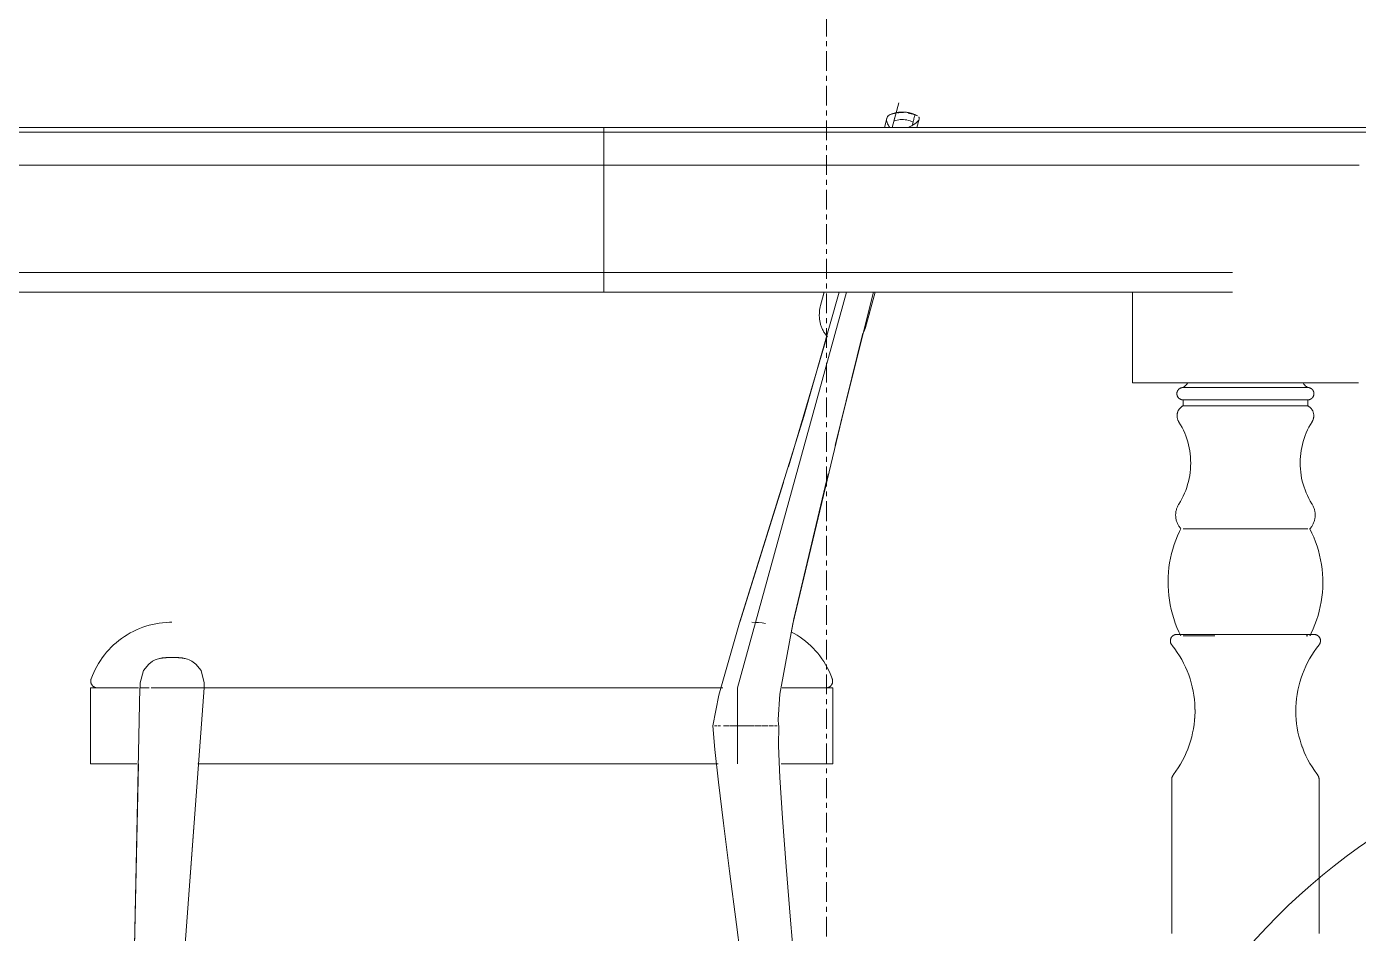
# Model space of a CAD drawing. Header units: inches. Extents: x -657 to 218, y -22 to 381.
# Drawn here: x -155.66 to -123.87, y 130.28 to 151.93 of the extents above; entities that cross this region are included whole.
import ezdxf

# ---------------------------------------------------------------- set-up
doc = ezdxf.new("R2010")
doc.units = ezdxf.units.IN
doc.header["$MEASUREMENT"] = 0
doc.linetypes.add('Grid Line', pattern=[0.826772, 0.472441, -0.11811, 0.11811, -0.11811])
for name, color, linetype, lineweight in [('A-FLOR-LEVL', 51, 'Continuous', 9), ('I-FURN', 30, 'Continuous', 9), ('S-GRID', 1, 'Continuous', 9)]:
    doc.layers.add(name, color=color, linetype=linetype, lineweight=lineweight)

# ---------------------------------------------------------------- blocks, each defined once
blk = doc.blocks.new('Blocks_Provence Extendable Dining Room Table_F01599EN - Single-V15-Section 2')
at = {"layer": 'I-FURN'}
for p, q in [((-141.882, 149.528), (-210.78, 149.528)), ((-141.882, 149.409), (-210.78, 149.409)), ((-141.882, 149.409), (-210.78, 149.409)), ((-141.882, 149.409), (-141.882, 149.528)), ((-117.669, 149.528), (-141.882, 149.528)), ((-141.882, 149.528), (-141.882, 149.409)), ((-141.882, 149.409), (-141.882, 148.622)), ((-117.669, 149.409), (-141.882, 149.409)), ((-141.882, 148.622), (-141.882, 149.409)), ((-210.78, 148.622), (-141.882, 148.622)), ((-141.882, 146.063), (-141.882, 148.622)), ((-141.882, 148.622), (-141.882, 146.063)), ((-141.882, 146.063), (-210.78, 146.063)), ((-141.882, 146.063), (-141.882, 145.591)), ((-126.879, 146.063), (-141.882, 146.063)), ((-141.882, 145.591), (-141.882, 146.063)), ((-141.882, 145.591), (-210.78, 145.591)), ((-126.879, 145.591), (-141.882, 145.591)), ((-129.266, 145.591), (-129.266, 143.425)), ((-129.266, 143.425), (-129.243, 143.425)), ((-126.626, 143.425), (-129.243, 143.425)), ((-126.626, 143.425), (-126.515, 143.425)), ((-123.898, 143.425), (-126.515, 143.425)), ((-123.898, 143.425), (-123.875, 143.425)), ((-128.008, 143.315), (-127.623, 143.315)), ((-127.623, 143.315), (-125.133, 143.315)), ((-128.059, 143.02), (-128.059, 142.878)), ((-128.059, 143.02), (-128.008, 143.02)), ((-128.059, 143.02), (-128.059, 142.878)), ((-128.059, 143.02), (-127.623, 143.02)), ((-128.059, 142.878), (-128.008, 142.878)), ((-128.059, 142.878), (-127.623, 142.878)), ((-127.623, 143.02), (-125.082, 143.02)), ((-127.623, 142.878), (-125.082, 142.878)), ((-125.133, 143.02), (-125.082, 143.02)), ((-125.133, 142.878), (-125.082, 142.878)), ((-125.082, 142.878), (-125.082, 143.02)), ((-125.082, 142.878), (-125.082, 143.02)), ((-125.265, 141.518), (-125.263, 141.444)), ((-128.057, 139.941), (-127.659, 139.941)), ((-127.659, 139.941), (-125.084, 139.941)), ((-128.057, 137.382), (-127.659, 137.382)), ((-127.659, 137.382), (-127.303, 137.382)), ((-125.121, 137.382), (-125.084, 137.382)), ((-125.233, 134.783), (-125.213, 134.729)), ((-125.125, 134.517), (-125.08, 134.427)), ((-128.328, 133.951), (-128.328, 130.279)), ((-128.328, 133.951), (-128.328, 130.279)), ((-124.813, 130.279), (-124.813, 133.951)), ((-124.813, 130.279), (-124.813, 133.951))]:
    blk.add_line(p, q, dxfattribs=at)
at = {"layer": 'I-FURN', "flags": 128}
for points in [[(-123.679, 149.409), (-124.332, 149.409), (-125.013, 149.409), (-125.721, 149.409), (-126.455, 149.409), (-127.213, 149.409), (-127.995, 149.409), (-128.8, 149.409), (-129.625, 149.409), (-130.47, 149.409), (-131.333, 149.409), (-132.213, 149.409), (-133.108, 149.409), (-134.018, 149.409), (-134.94, 149.409), (-135.873, 149.409), (-136.816, 149.409), (-137.767, 149.409), (-138.724, 149.409), (-139.686, 149.409), (-140.652, 149.409), (-141.62, 149.409), (-141.882, 149.409)], [(-141.882, 148.622), (-140.914, 148.622), (-139.947, 148.622), (-138.983, 148.622), (-138.024, 148.622), (-137.072, 148.622), (-136.126, 148.622), (-135.191, 148.622), (-134.265, 148.622), (-133.352, 148.622), (-132.453, 148.622), (-131.569, 148.622), (-130.701, 148.622), (-129.851, 148.622), (-129.02, 148.622), (-128.21, 148.622), (-127.422, 148.622), (-126.657, 148.622), (-125.916, 148.622), (-125.201, 148.622), (-124.513, 148.622), (-123.852, 148.622)], [(-128.059, 143.315), (-128.05, 143.32), (-128.04, 143.326), (-128.032, 143.332), (-128.023, 143.338), (-128.014, 143.345), (-128.006, 143.352), (-127.998, 143.359), (-127.991, 143.367), (-127.984, 143.374), (-127.977, 143.383), (-127.97, 143.391), (-127.964, 143.4), (-127.958, 143.409), (-127.952, 143.418), (-127.948, 143.425)], [(-128.059, 143.315), (-128.05, 143.32), (-128.04, 143.326), (-128.032, 143.332), (-128.023, 143.338), (-128.014, 143.345), (-128.006, 143.352), (-127.998, 143.359), (-127.991, 143.367), (-127.984, 143.374), (-127.977, 143.383), (-127.97, 143.391), (-127.964, 143.4), (-127.958, 143.409), (-127.952, 143.418), (-127.948, 143.425)], [(-125.193, 143.425), (-125.187, 143.416), (-125.182, 143.407), (-125.176, 143.398), (-125.169, 143.389), (-125.163, 143.381), (-125.156, 143.372), (-125.148, 143.365), (-125.141, 143.357), (-125.133, 143.35), (-125.125, 143.343), (-125.116, 143.336), (-125.107, 143.33), (-125.098, 143.324), (-125.089, 143.319), (-125.082, 143.315)], [(-125.193, 143.425), (-125.187, 143.416), (-125.182, 143.407), (-125.176, 143.398), (-125.169, 143.389), (-125.163, 143.381), (-125.156, 143.372), (-125.148, 143.365), (-125.141, 143.357), (-125.133, 143.35), (-125.125, 143.343), (-125.116, 143.336), (-125.107, 143.33), (-125.098, 143.324), (-125.089, 143.319), (-125.082, 143.315)], [(-128.206, 143.172), (-128.206, 143.177), (-128.206, 143.183), (-128.205, 143.189), (-128.204, 143.195), (-128.203, 143.201), (-128.201, 143.206), (-128.199, 143.212), (-128.198, 143.218), (-128.195, 143.223), (-128.193, 143.229), (-128.191, 143.234), (-128.188, 143.239), (-128.185, 143.244), (-128.182, 143.249), (-128.178, 143.254), (-128.175, 143.259), (-128.171, 143.263), (-128.167, 143.268), (-128.163, 143.272), (-128.159, 143.276), (-128.154, 143.28), (-128.15, 143.284), (-128.145, 143.287), (-128.14, 143.29), (-128.135, 143.294), (-128.13, 143.296), (-128.125, 143.299), (-128.119, 143.302), (-128.114, 143.304), (-128.108, 143.306), (-128.103, 143.308), (-128.097, 143.31), (-128.091, 143.311), (-128.086, 143.312), (-128.08, 143.313), (-128.074, 143.314), (-128.068, 143.314), (-128.062, 143.315), (-128.059, 143.315)], [(-128.059, 143.02), (-128.065, 143.02), (-128.071, 143.02), (-128.077, 143.021), (-128.083, 143.022), (-128.088, 143.023), (-128.094, 143.024), (-128.1, 143.025), (-128.105, 143.027), (-128.111, 143.029), (-128.116, 143.031), (-128.122, 143.034), (-128.127, 143.036), (-128.132, 143.039), (-128.137, 143.042), (-128.142, 143.046), (-128.147, 143.049), (-128.152, 143.053), (-128.156, 143.056), (-128.161, 143.06), (-128.165, 143.064), (-128.169, 143.069), (-128.173, 143.073), (-128.176, 143.078), (-128.18, 143.083), (-128.183, 143.088), (-128.186, 143.093), (-128.189, 143.098), (-128.192, 143.103), (-128.194, 143.108), (-128.196, 143.114), (-128.198, 143.119), (-128.2, 143.125), (-128.202, 143.131), (-128.203, 143.136), (-128.204, 143.142), (-128.205, 143.148), (-128.206, 143.154), (-128.206, 143.16), (-128.206, 143.166), (-128.206, 143.172), (-128.206, 143.177), (-128.206, 143.183), (-128.205, 143.189), (-128.204, 143.195), (-128.203, 143.201), (-128.201, 143.206), (-128.199, 143.212), (-128.198, 143.218), (-128.195, 143.223), (-128.193, 143.229), (-128.191, 143.234), (-128.188, 143.239), (-128.185, 143.244), (-128.182, 143.249), (-128.178, 143.254), (-128.175, 143.259), (-128.171, 143.263), (-128.167, 143.268), (-128.163, 143.272), (-128.159, 143.276), (-128.154, 143.28), (-128.15, 143.284), (-128.145, 143.287), (-128.14, 143.29), (-128.135, 143.294), (-128.13, 143.296), (-128.125, 143.299), (-128.119, 143.302), (-128.114, 143.304), (-128.108, 143.306), (-128.103, 143.308), (-128.097, 143.31), (-128.091, 143.311), (-128.086, 143.312), (-128.08, 143.313), (-128.074, 143.314), (-128.068, 143.314), (-128.062, 143.315), (-128.059, 143.315)], [(-128.059, 143.02), (-128.065, 143.02), (-128.071, 143.02), (-128.077, 143.021), (-128.083, 143.022), (-128.088, 143.023), (-128.094, 143.024), (-128.1, 143.025), (-128.105, 143.027), (-128.111, 143.029), (-128.116, 143.031), (-128.122, 143.034), (-128.127, 143.036), (-128.132, 143.039), (-128.137, 143.042), (-128.142, 143.046), (-128.147, 143.049), (-128.152, 143.053), (-128.156, 143.056), (-128.161, 143.06), (-128.165, 143.064), (-128.169, 143.069), (-128.173, 143.073), (-128.176, 143.078), (-128.18, 143.083), (-128.183, 143.088), (-128.186, 143.093), (-128.189, 143.098), (-128.192, 143.103), (-128.194, 143.108), (-128.196, 143.114), (-128.198, 143.119), (-128.2, 143.125), (-128.202, 143.131)], [(-128.041, 143.315), (-128.049, 143.315), (-128.055, 143.315), (-128.058, 143.315), (-128.059, 143.315)], [(-128.059, 143.315), (-128.058, 143.315), (-128.054, 143.315), (-128.048, 143.315), (-128.04, 143.315)], [(-127.623, 143.315), (-127.664, 143.315), (-127.704, 143.315), (-127.741, 143.315), (-127.777, 143.315), (-127.811, 143.315), (-127.843, 143.315), (-127.873, 143.315), (-127.901, 143.315), (-127.926, 143.315), (-127.95, 143.315), (-127.971, 143.315), (-127.99, 143.315), (-128.007, 143.315), (-128.021, 143.315), (-128.034, 143.315), (-128.043, 143.315), (-128.051, 143.315), (-128.056, 143.315), (-128.059, 143.315), (-128.059, 143.315)], [(-128.059, 143.315), (-128.058, 143.315), (-128.054, 143.315), (-128.048, 143.315), (-128.04, 143.315), (-128.029, 143.315), (-128.016, 143.315), (-128.001, 143.315), (-127.983, 143.315), (-127.964, 143.315), (-127.942, 143.315)], [(-125.082, 143.315), (-125.083, 143.315), (-125.087, 143.315), (-125.093, 143.315), (-125.101, 143.315), (-125.112, 143.315), (-125.125, 143.315), (-125.14, 143.315), (-125.158, 143.315), (-125.177, 143.315), (-125.199, 143.315), (-125.224, 143.315), (-125.25, 143.315), (-125.279, 143.315), (-125.309, 143.315), (-125.342, 143.315), (-125.377, 143.315), (-125.413, 143.315), (-125.451, 143.315), (-125.492, 143.315), (-125.533, 143.315), (-125.577, 143.315), (-125.622, 143.315), (-125.669, 143.315), (-125.717, 143.315), (-125.766, 143.315), (-125.817, 143.315), (-125.869, 143.315), (-125.922, 143.315), (-125.976, 143.315), (-126.031, 143.315), (-126.087, 143.315), (-126.144, 143.315), (-126.201, 143.315), (-126.259, 143.315), (-126.318, 143.315), (-126.376, 143.315), (-126.436, 143.315), (-126.495, 143.315), (-126.554, 143.315), (-126.614, 143.315), (-126.673, 143.315), (-126.733, 143.315), (-126.792, 143.315), (-126.85, 143.315), (-126.909, 143.315), (-126.966, 143.315), (-127.023, 143.315), (-127.08, 143.315), (-127.135, 143.315), (-127.19, 143.315), (-127.244, 143.315), (-127.296, 143.315), (-127.348, 143.315), (-127.398, 143.315), (-127.446, 143.315), (-127.494, 143.315), (-127.54, 143.315), (-127.584, 143.315), (-127.623, 143.315)], [(-125.191, 143.315), (-125.17, 143.315), (-125.151, 143.315), (-125.134, 143.315), (-125.12, 143.315), (-125.108, 143.315), (-125.098, 143.315), (-125.09, 143.315), (-125.085, 143.315), (-125.082, 143.315), (-125.082, 143.315)], [(-125.082, 143.315), (-125.083, 143.315), (-125.087, 143.315), (-125.093, 143.315), (-125.101, 143.315), (-125.112, 143.315)], [(-125.111, 143.315), (-125.1, 143.315), (-125.092, 143.315), (-125.086, 143.315), (-125.083, 143.315), (-125.082, 143.315)], [(-125.082, 143.315), (-125.076, 143.315), (-125.07, 143.314), (-125.064, 143.314), (-125.059, 143.313), (-125.053, 143.312), (-125.047, 143.31), (-125.041, 143.309), (-125.036, 143.307), (-125.03, 143.305), (-125.025, 143.303), (-125.019, 143.301), (-125.014, 143.298), (-125.009, 143.295), (-125.004, 143.292), (-124.999, 143.289), (-124.994, 143.285), (-124.989, 143.282), (-124.985, 143.278), (-124.98, 143.274), (-124.976, 143.27), (-124.972, 143.266), (-124.968, 143.261), (-124.965, 143.257), (-124.961, 143.252), (-124.958, 143.247), (-124.955, 143.242), (-124.952, 143.237), (-124.949, 143.231), (-124.947, 143.226), (-124.945, 143.221), (-124.943, 143.215), (-124.941, 143.209), (-124.939, 143.204), (-124.938, 143.198), (-124.937, 143.192), (-124.936, 143.186), (-124.935, 143.181), (-124.935, 143.175), (-124.935, 143.169), (-124.935, 143.163), (-124.935, 143.157), (-124.935, 143.151), (-124.936, 143.145), (-124.937, 143.139), (-124.938, 143.134), (-124.94, 143.128), (-124.942, 143.122), (-124.943, 143.117), (-124.946, 143.111), (-124.948, 143.106), (-124.95, 143.101), (-124.953, 143.095), (-124.956, 143.09), (-124.959, 143.085), (-124.963, 143.08), (-124.966, 143.076), (-124.97, 143.071), (-124.974, 143.067), (-124.978, 143.063), (-124.982, 143.058), (-124.987, 143.055), (-124.991, 143.051), (-124.996, 143.047), (-125.001, 143.044), (-125.006, 143.041), (-125.011, 143.038), (-125.016, 143.035), (-125.022, 143.033), (-125.027, 143.03), (-125.033, 143.028), (-125.038, 143.026), (-125.044, 143.025), (-125.05, 143.023), (-125.055, 143.022), (-125.061, 143.021), (-125.067, 143.021), (-125.073, 143.02), (-125.079, 143.02), (-125.082, 143.02)], [(-125.082, 143.315), (-125.076, 143.315), (-125.07, 143.314), (-125.064, 143.314), (-125.059, 143.313), (-125.053, 143.312), (-125.047, 143.31), (-125.041, 143.309), (-125.036, 143.307), (-125.03, 143.305), (-125.025, 143.303), (-125.019, 143.301), (-125.014, 143.298), (-125.009, 143.295), (-125.004, 143.292), (-124.999, 143.289), (-124.994, 143.285), (-124.989, 143.282), (-124.985, 143.278), (-124.98, 143.274), (-124.976, 143.27), (-124.972, 143.266), (-124.968, 143.261), (-124.965, 143.257), (-124.961, 143.252), (-124.958, 143.247), (-124.955, 143.242), (-124.952, 143.237), (-124.949, 143.231), (-124.947, 143.226), (-124.945, 143.221), (-124.943, 143.215), (-124.941, 143.209), (-124.939, 143.204), (-124.938, 143.198), (-124.937, 143.192), (-124.936, 143.186), (-124.935, 143.181), (-124.935, 143.175), (-124.935, 143.169), (-124.935, 143.163), (-124.935, 143.157), (-124.935, 143.151), (-124.936, 143.145), (-124.937, 143.139), (-124.938, 143.134), (-124.94, 143.128), (-124.942, 143.122), (-124.943, 143.117), (-124.946, 143.111), (-124.948, 143.106), (-124.95, 143.101), (-124.953, 143.095), (-124.956, 143.09), (-124.959, 143.085), (-124.963, 143.08), (-124.966, 143.076), (-124.97, 143.071), (-124.974, 143.067), (-124.978, 143.063), (-124.982, 143.058), (-124.987, 143.055), (-124.991, 143.051), (-124.996, 143.047), (-125.001, 143.044), (-125.006, 143.041), (-125.011, 143.038), (-125.016, 143.035), (-125.022, 143.033), (-125.027, 143.03), (-125.033, 143.028), (-125.038, 143.026), (-125.044, 143.025), (-125.05, 143.023), (-125.055, 143.022), (-125.061, 143.021), (-125.067, 143.021), (-125.073, 143.02), (-125.079, 143.02), (-125.082, 143.02)], [(-128.161, 142.497), (-128.166, 142.507), (-128.172, 142.516), (-128.176, 142.526), (-128.181, 142.535), (-128.185, 142.545), (-128.188, 142.555), (-128.192, 142.566), (-128.194, 142.576), (-128.197, 142.587), (-128.199, 142.597), (-128.2, 142.608), (-128.201, 142.618), (-128.202, 142.629), (-128.202, 142.64), (-128.202, 142.651), (-128.201, 142.661), (-128.2, 142.672), (-128.199, 142.683), (-128.197, 142.693), (-128.195, 142.704), (-128.192, 142.714), (-128.189, 142.724), (-128.185, 142.734), (-128.181, 142.744), (-128.177, 142.754), (-128.172, 142.764), (-128.167, 142.773), (-128.162, 142.782), (-128.156, 142.791), (-128.15, 142.8), (-128.143, 142.809), (-128.136, 142.817), (-128.129, 142.825), (-128.121, 142.832), (-128.114, 142.84), (-128.106, 142.847), (-128.097, 142.853), (-128.089, 142.86), (-128.08, 142.866), (-128.071, 142.871), (-128.061, 142.877), (-128.059, 142.878)], [(-128.161, 142.497), (-128.166, 142.507), (-128.172, 142.516), (-128.176, 142.526), (-128.181, 142.535), (-128.185, 142.545), (-128.188, 142.555), (-128.192, 142.566), (-128.194, 142.576), (-128.197, 142.587), (-128.199, 142.597), (-128.2, 142.608), (-128.201, 142.618), (-128.202, 142.629), (-128.202, 142.64), (-128.202, 142.651), (-128.201, 142.661), (-128.2, 142.672), (-128.199, 142.683), (-128.197, 142.693), (-128.195, 142.704), (-128.192, 142.714), (-128.189, 142.724), (-128.185, 142.734), (-128.181, 142.744), (-128.177, 142.754), (-128.172, 142.764), (-128.167, 142.773), (-128.162, 142.782), (-128.156, 142.791), (-128.15, 142.8), (-128.143, 142.809), (-128.136, 142.817), (-128.129, 142.825), (-128.121, 142.832), (-128.114, 142.84), (-128.106, 142.847), (-128.097, 142.853), (-128.089, 142.86), (-128.08, 142.866), (-128.071, 142.871), (-128.061, 142.877), (-128.059, 142.878)], [(-128.043, 143.02), (-128.051, 143.02), (-128.056, 143.02), (-128.059, 143.02), (-128.059, 143.02)], [(-128.059, 143.02), (-128.058, 143.02), (-128.054, 143.02), (-128.048, 143.02)], [(-127.944, 143.02), (-127.966, 143.02), (-127.985, 143.02), (-128.003, 143.02), (-128.018, 143.02), (-128.03, 143.02), (-128.041, 143.02), (-128.049, 143.02), (-128.055, 143.02), (-128.058, 143.02), (-128.059, 143.02)], [(-128.059, 143.02), (-128.058, 143.02), (-128.054, 143.02), (-128.048, 143.02), (-128.04, 143.02), (-128.029, 143.02), (-128.016, 143.02), (-128.001, 143.02), (-127.983, 143.02), (-127.964, 143.02), (-127.942, 143.02), (-127.917, 143.02), (-127.891, 143.02), (-127.862, 143.02), (-127.832, 143.02), (-127.799, 143.02), (-127.764, 143.02), (-127.728, 143.02), (-127.69, 143.02), (-127.649, 143.02), (-127.623, 143.02)], [(-127.623, 143.02), (-127.58, 143.02), (-127.536, 143.02), (-127.489, 143.02), (-127.442, 143.02), (-127.393, 143.02), (-127.343, 143.02), (-127.291, 143.02), (-127.239, 143.02), (-127.185, 143.02), (-127.13, 143.02), (-127.074, 143.02), (-127.018, 143.02), (-126.961, 143.02), (-126.903, 143.02), (-126.845, 143.02), (-126.786, 143.02), (-126.727, 143.02), (-126.668, 143.02), (-126.608, 143.02), (-126.549, 143.02), (-126.489, 143.02), (-126.43, 143.02), (-126.371, 143.02), (-126.312, 143.02), (-126.254, 143.02), (-126.196, 143.02), (-126.138, 143.02), (-126.082, 143.02), (-126.026, 143.02), (-125.971, 143.02), (-125.917, 143.02), (-125.864, 143.02), (-125.812, 143.02), (-125.761, 143.02), (-125.712, 143.02), (-125.664, 143.02), (-125.618, 143.02), (-125.573, 143.02), (-125.529, 143.02), (-125.488, 143.02), (-125.448, 143.02), (-125.41, 143.02), (-125.373, 143.02), (-125.339, 143.02), (-125.306, 143.02), (-125.276, 143.02), (-125.248, 143.02), (-125.221, 143.02), (-125.197, 143.02), (-125.175, 143.02), (-125.156, 143.02), (-125.138, 143.02), (-125.123, 143.02), (-125.111, 143.02), (-125.1, 143.02), (-125.092, 143.02), (-125.086, 143.02), (-125.083, 143.02), (-125.082, 143.02)], [(-125.082, 143.02), (-125.083, 143.02), (-125.087, 143.02), (-125.093, 143.02), (-125.101, 143.02), (-125.112, 143.02), (-125.125, 143.02), (-125.14, 143.02), (-125.158, 143.02), (-125.177, 143.02), (-125.199, 143.02)], [(-125.098, 143.02), (-125.09, 143.02), (-125.085, 143.02), (-125.082, 143.02), (-125.082, 143.02)], [(-125.082, 143.02), (-125.083, 143.02), (-125.087, 143.02), (-125.093, 143.02)], [(-125.082, 142.878), (-125.073, 142.873), (-125.063, 142.867), (-125.054, 142.861), (-125.046, 142.855), (-125.037, 142.848), (-125.029, 142.841), (-125.021, 142.834), (-125.014, 142.826), (-125.006, 142.819), (-124.999, 142.81), (-124.993, 142.802), (-124.987, 142.793), (-124.981, 142.784), (-124.975, 142.775), (-124.97, 142.766), (-124.965, 142.756), (-124.961, 142.746), (-124.957, 142.737), (-124.953, 142.726), (-124.95, 142.716), (-124.947, 142.706), (-124.944, 142.695), (-124.942, 142.685), (-124.941, 142.674), (-124.94, 142.664), (-124.939, 142.653), (-124.939, 142.642), (-124.939, 142.631), (-124.939, 142.621), (-124.94, 142.61), (-124.942, 142.599), (-124.944, 142.589), (-124.946, 142.578), (-124.949, 142.568), (-124.952, 142.558), (-124.955, 142.548), (-124.959, 142.538), (-124.964, 142.528), (-124.968, 142.518), (-124.973, 142.509), (-124.979, 142.5), (-124.98, 142.497)], [(-125.082, 142.878), (-125.073, 142.873), (-125.063, 142.867), (-125.054, 142.861), (-125.046, 142.855), (-125.037, 142.848), (-125.029, 142.841), (-125.021, 142.834), (-125.014, 142.826), (-125.006, 142.819), (-124.999, 142.81), (-124.993, 142.802), (-124.987, 142.793), (-124.981, 142.784), (-124.975, 142.775), (-124.97, 142.766), (-124.965, 142.756), (-124.961, 142.746), (-124.957, 142.737), (-124.953, 142.726), (-124.95, 142.716), (-124.947, 142.706), (-124.944, 142.695), (-124.942, 142.685), (-124.941, 142.674), (-124.94, 142.664), (-124.939, 142.653), (-124.939, 142.642), (-124.939, 142.631), (-124.939, 142.621), (-124.94, 142.61), (-124.942, 142.599), (-124.944, 142.589), (-124.946, 142.578), (-124.949, 142.568), (-124.952, 142.558), (-124.955, 142.548), (-124.959, 142.538), (-124.964, 142.528), (-124.968, 142.518), (-124.973, 142.509), (-124.979, 142.5), (-124.98, 142.497)], [(-127.947, 142.018), (-127.969, 142.089), (-127.993, 142.158), (-128.02, 142.227), (-128.05, 142.295), (-128.083, 142.361), (-128.118, 142.426), (-128.156, 142.489), (-128.161, 142.497)], [(-128.161, 140.529), (-128.123, 140.592), (-128.087, 140.657), (-128.054, 140.723), (-128.024, 140.79), (-127.996, 140.859), (-127.972, 140.928), (-127.95, 140.999), (-127.931, 141.07), (-127.914, 141.142), (-127.901, 141.214), (-127.89, 141.287), (-127.883, 141.361), (-127.878, 141.434), (-127.876, 141.508), (-127.878, 141.582), (-127.882, 141.656), (-127.889, 141.729), (-127.899, 141.802), (-127.912, 141.875), (-127.928, 141.947), (-127.947, 142.018), (-127.969, 142.089), (-127.993, 142.158), (-128.02, 142.227), (-128.05, 142.295), (-128.083, 142.361), (-128.118, 142.426), (-128.156, 142.489), (-128.161, 142.497)], [(-124.98, 142.497), (-125.018, 142.434), (-125.054, 142.37), (-125.087, 142.304), (-125.117, 142.236), (-125.145, 142.168), (-125.169, 142.098), (-125.191, 142.028), (-125.21, 141.957), (-125.227, 141.885), (-125.24, 141.812), (-125.251, 141.739), (-125.258, 141.666), (-125.263, 141.592), (-125.265, 141.518), (-125.263, 141.444), (-125.259, 141.371), (-125.252, 141.297), (-125.242, 141.224), (-125.229, 141.152), (-125.213, 141.08), (-125.194, 141.008), (-125.172, 140.938), (-125.148, 140.868), (-125.121, 140.799), (-125.091, 140.732), (-125.058, 140.666), (-125.023, 140.601), (-124.985, 140.538), (-124.98, 140.529)], [(-124.98, 142.497), (-125.018, 142.434), (-125.054, 142.37), (-125.087, 142.304), (-125.117, 142.236), (-125.145, 142.168), (-125.169, 142.098), (-125.191, 142.028)], [(-128.161, 140.529), (-128.123, 140.592), (-128.087, 140.657), (-128.054, 140.723), (-128.024, 140.79), (-127.996, 140.859), (-127.972, 140.928), (-127.95, 140.999)], [(-125.194, 141.008), (-125.172, 140.938), (-125.148, 140.868), (-125.121, 140.799), (-125.091, 140.732), (-125.058, 140.666), (-125.023, 140.601), (-124.985, 140.538), (-124.98, 140.529)], [(-128.234, 140.221), (-128.235, 140.241), (-128.236, 140.26), (-128.236, 140.28), (-128.235, 140.299), (-128.234, 140.319), (-128.231, 140.338), (-128.228, 140.357), (-128.224, 140.376), (-128.219, 140.395), (-128.214, 140.414), (-128.208, 140.433), (-128.201, 140.451), (-128.193, 140.469), (-128.185, 140.486), (-128.176, 140.504), (-128.166, 140.521), (-128.161, 140.529)], [(-128.109, 139.941), (-128.122, 139.955), (-128.135, 139.971), (-128.146, 139.986), (-128.157, 140.002), (-128.167, 140.019), (-128.177, 140.036), (-128.186, 140.053), (-128.194, 140.071), (-128.202, 140.089), (-128.209, 140.107), (-128.215, 140.126), (-128.22, 140.145), (-128.225, 140.164), (-128.229, 140.183), (-128.232, 140.202), (-128.234, 140.221), (-128.235, 140.241), (-128.236, 140.26), (-128.236, 140.28), (-128.235, 140.299), (-128.234, 140.319), (-128.231, 140.338), (-128.228, 140.357), (-128.224, 140.376), (-128.219, 140.395), (-128.214, 140.414), (-128.208, 140.433), (-128.201, 140.451), (-128.193, 140.469), (-128.185, 140.486), (-128.176, 140.504), (-128.166, 140.521), (-128.161, 140.529)], [(-124.98, 140.529), (-124.97, 140.512), (-124.961, 140.495), (-124.952, 140.478), (-124.944, 140.46), (-124.937, 140.442), (-124.93, 140.423), (-124.924, 140.405), (-124.919, 140.386), (-124.915, 140.367), (-124.911, 140.348), (-124.909, 140.328), (-124.907, 140.309), (-124.905, 140.29), (-124.905, 140.27), (-124.905, 140.251), (-124.906, 140.231), (-124.908, 140.212), (-124.911, 140.192), (-124.914, 140.173), (-124.919, 140.154), (-124.923, 140.135), (-124.929, 140.116), (-124.936, 140.098), (-124.943, 140.08), (-124.951, 140.062), (-124.959, 140.045), (-124.969, 140.027), (-124.979, 140.011), (-124.989, 139.994), (-125.001, 139.978), (-125.013, 139.963), (-125.025, 139.948), (-125.032, 139.941)], [(-124.98, 140.529), (-124.97, 140.512), (-124.961, 140.495), (-124.952, 140.478), (-124.944, 140.46), (-124.937, 140.442), (-124.93, 140.423), (-124.924, 140.405), (-124.919, 140.386), (-124.915, 140.367), (-124.911, 140.348), (-124.909, 140.328), (-124.907, 140.309), (-124.905, 140.29), (-124.905, 140.27), (-124.905, 140.251), (-124.906, 140.231), (-124.908, 140.212), (-124.911, 140.192), (-124.914, 140.173), (-124.919, 140.154), (-124.923, 140.135), (-124.929, 140.116), (-124.936, 140.098), (-124.943, 140.08), (-124.951, 140.062)], [(-128.194, 140.071), (-128.202, 140.089), (-128.209, 140.107), (-128.215, 140.126), (-128.22, 140.145), (-128.225, 140.164), (-128.229, 140.183), (-128.232, 140.202)], [(-128.109, 137.382), (-128.159, 137.483), (-128.204, 137.585), (-128.245, 137.69), (-128.281, 137.796), (-128.314, 137.904), (-128.342, 138.012), (-128.366, 138.122), (-128.385, 138.233), (-128.4, 138.344), (-128.41, 138.456), (-128.416, 138.568), (-128.418, 138.68), (-128.415, 138.792), (-128.407, 138.904), (-128.395, 139.016), (-128.379, 139.127), (-128.358, 139.237), (-128.333, 139.347), (-128.303, 139.455), (-128.269, 139.562), (-128.231, 139.668), (-128.189, 139.772), (-128.143, 139.874), (-128.109, 139.941)], [(-128.109, 137.382), (-128.159, 137.483), (-128.204, 137.585), (-128.245, 137.69), (-128.281, 137.796), (-128.314, 137.904), (-128.342, 138.012), (-128.366, 138.122), (-128.385, 138.233), (-128.4, 138.344), (-128.41, 138.456), (-128.416, 138.568), (-128.418, 138.68), (-128.415, 138.792), (-128.407, 138.904), (-128.395, 139.016), (-128.379, 139.127), (-128.358, 139.237), (-128.333, 139.347), (-128.303, 139.455), (-128.269, 139.562), (-128.231, 139.668), (-128.189, 139.772), (-128.143, 139.874), (-128.109, 139.941)], [(-128.109, 139.941), (-128.122, 139.955), (-128.135, 139.971), (-128.146, 139.986), (-128.157, 140.002), (-128.167, 140.019), (-128.177, 140.036)], [(-124.959, 140.045), (-124.969, 140.027), (-124.979, 140.011), (-124.989, 139.994), (-125.001, 139.978), (-125.013, 139.963), (-125.025, 139.948), (-125.032, 139.941)], [(-125.032, 139.941), (-124.982, 139.84), (-124.937, 139.737), (-124.896, 139.632), (-124.86, 139.526), (-124.827, 139.419), (-124.799, 139.31), (-124.775, 139.2), (-124.756, 139.09), (-124.741, 138.978), (-124.731, 138.867), (-124.725, 138.755), (-124.723, 138.642), (-124.726, 138.53), (-124.734, 138.418), (-124.746, 138.306), (-124.762, 138.195), (-124.783, 138.085), (-124.808, 137.975), (-124.838, 137.867), (-124.872, 137.76), (-124.91, 137.655), (-124.952, 137.551), (-124.999, 137.448), (-125.029, 137.387)], [(-125.032, 139.941), (-124.982, 139.84), (-124.937, 139.737), (-124.896, 139.632), (-124.86, 139.526), (-124.827, 139.419), (-124.799, 139.31), (-124.775, 139.2), (-124.756, 139.09), (-124.741, 138.978), (-124.731, 138.867), (-124.725, 138.755), (-124.723, 138.642), (-124.726, 138.53), (-124.734, 138.418), (-124.746, 138.306), (-124.762, 138.195), (-124.783, 138.085), (-124.808, 137.975), (-124.838, 137.867), (-124.872, 137.76), (-124.91, 137.655), (-124.952, 137.551), (-124.999, 137.448), (-125.032, 137.382)], [(-128.328, 137.169), (-128.332, 137.174), (-128.336, 137.179), (-128.339, 137.184), (-128.342, 137.189), (-128.345, 137.194), (-128.348, 137.2), (-128.35, 137.205), (-128.353, 137.211), (-128.355, 137.217), (-128.356, 137.223), (-128.358, 137.229), (-128.359, 137.235), (-128.36, 137.241), (-128.361, 137.247), (-128.362, 137.253), (-128.362, 137.259), (-128.362, 137.265), (-128.362, 137.271), (-128.362, 137.277), (-128.361, 137.284), (-128.36, 137.29), (-128.359, 137.296), (-128.358, 137.302), (-128.356, 137.308), (-128.354, 137.313), (-128.352, 137.319), (-128.35, 137.325), (-128.347, 137.33), (-128.345, 137.336), (-128.342, 137.341), (-128.339, 137.347), (-128.335, 137.352), (-128.332, 137.357), (-128.328, 137.362), (-128.324, 137.366), (-128.32, 137.371), (-128.315, 137.375), (-128.311, 137.379), (-128.306, 137.383), (-128.301, 137.387), (-128.296, 137.391), (-128.291, 137.394), (-128.286, 137.397), (-128.281, 137.4), (-128.275, 137.403), (-128.27, 137.406), (-128.264, 137.408), (-128.258, 137.41), (-128.252, 137.412), (-128.246, 137.413), (-128.24, 137.415), (-128.234, 137.416), (-128.228, 137.417), (-128.222, 137.418), (-128.216, 137.418), (-128.21, 137.418), (-128.209, 137.418)], [(-128.328, 137.169), (-128.332, 137.174), (-128.336, 137.179), (-128.339, 137.184), (-128.342, 137.189), (-128.345, 137.194), (-128.348, 137.2), (-128.35, 137.205), (-128.353, 137.211), (-128.355, 137.217), (-128.356, 137.223), (-128.358, 137.229), (-128.359, 137.235), (-128.36, 137.241), (-128.361, 137.247), (-128.362, 137.253), (-128.362, 137.259), (-128.362, 137.265), (-128.362, 137.271), (-128.362, 137.277), (-128.361, 137.284), (-128.36, 137.29), (-128.359, 137.296), (-128.358, 137.302), (-128.356, 137.308), (-128.354, 137.313), (-128.352, 137.319), (-128.35, 137.325), (-128.347, 137.33), (-128.345, 137.336), (-128.342, 137.341), (-128.339, 137.347), (-128.335, 137.352), (-128.332, 137.357), (-128.328, 137.362), (-128.324, 137.366), (-128.32, 137.371), (-128.315, 137.375), (-128.311, 137.379), (-128.306, 137.383), (-128.301, 137.387), (-128.296, 137.391), (-128.291, 137.394), (-128.286, 137.397), (-128.281, 137.4), (-128.275, 137.403), (-128.27, 137.406), (-128.264, 137.408), (-128.258, 137.41), (-128.252, 137.412), (-128.246, 137.413), (-128.24, 137.415), (-128.234, 137.416), (-128.228, 137.417), (-128.222, 137.418), (-128.216, 137.418), (-128.21, 137.418), (-128.209, 137.418)], [(-128.082, 137.418), (-128.106, 137.418), (-128.128, 137.418), (-128.147, 137.418), (-128.163, 137.418), (-128.177, 137.418), (-128.189, 137.418), (-128.198, 137.418), (-128.204, 137.418), (-128.208, 137.418), (-128.209, 137.418)], [(-128.209, 137.418), (-128.208, 137.418), (-128.204, 137.418), (-128.197, 137.418), (-128.188, 137.418), (-128.176, 137.418), (-128.162, 137.418), (-128.145, 137.418), (-128.126, 137.418), (-128.104, 137.418), (-128.079, 137.418)], [(-127.729, 137.418), (-127.774, 137.418), (-127.818, 137.418), (-127.859, 137.418), (-127.899, 137.418), (-127.936, 137.418), (-127.971, 137.418), (-128.004, 137.418), (-128.035, 137.418), (-128.063, 137.418), (-128.089, 137.418), (-128.112, 137.418), (-128.133, 137.418), (-128.151, 137.418), (-128.167, 137.418), (-128.181, 137.418), (-128.192, 137.418), (-128.2, 137.418), (-128.205, 137.418), (-128.208, 137.418), (-128.209, 137.418)], [(-128.209, 137.418), (-128.208, 137.418), (-128.204, 137.418), (-128.197, 137.418), (-128.188, 137.418), (-128.176, 137.418), (-128.162, 137.418), (-128.145, 137.418), (-128.126, 137.418), (-128.104, 137.418), (-128.079, 137.418)], [(-124.932, 137.418), (-124.934, 137.418), (-124.937, 137.418), (-124.944, 137.418), (-124.953, 137.418), (-124.965, 137.418), (-124.979, 137.418), (-124.996, 137.418), (-125.015, 137.418), (-125.037, 137.418), (-125.062, 137.418), (-125.088, 137.418), (-125.117, 137.418), (-125.149, 137.418), (-125.182, 137.418), (-125.218, 137.418), (-125.256, 137.418), (-125.297, 137.418), (-125.339, 137.418), (-125.383, 137.418), (-125.429, 137.418), (-125.477, 137.418), (-125.527, 137.418), (-125.578, 137.418), (-125.631, 137.418), (-125.685, 137.418), (-125.741, 137.418), (-125.798, 137.418), (-125.857, 137.418), (-125.916, 137.418), (-125.977, 137.418), (-126.038, 137.418), (-126.101, 137.418), (-126.164, 137.418), (-126.228, 137.418), (-126.292, 137.418), (-126.357, 137.418), (-126.422, 137.418), (-126.487, 137.418), (-126.553, 137.418), (-126.618, 137.418), (-126.684, 137.418), (-126.749, 137.418), (-126.814, 137.418), (-126.879, 137.418), (-126.943, 137.418), (-127.006, 137.418), (-127.069, 137.418), (-127.131, 137.418), (-127.192, 137.418), (-127.252, 137.418), (-127.311, 137.418), (-127.369, 137.418), (-127.426, 137.418), (-127.481, 137.418), (-127.535, 137.418), (-127.587, 137.418), (-127.637, 137.418), (-127.686, 137.418), (-127.729, 137.418)], [(-124.932, 137.418), (-124.934, 137.418), (-124.937, 137.418), (-124.944, 137.418), (-124.953, 137.418), (-124.965, 137.418), (-124.979, 137.418), (-124.996, 137.418), (-125.015, 137.418), (-125.037, 137.418), (-125.062, 137.418)], [(-125.059, 137.418), (-125.035, 137.418), (-125.013, 137.418), (-124.994, 137.418), (-124.978, 137.418), (-124.964, 137.418), (-124.952, 137.418), (-124.943, 137.418), (-124.937, 137.418), (-124.933, 137.418), (-124.932, 137.418)], [(-125.052, 137.418), (-125.029, 137.418), (-125.008, 137.418), (-124.99, 137.418), (-124.974, 137.418), (-124.96, 137.418), (-124.949, 137.418), (-124.941, 137.418), (-124.936, 137.418), (-124.933, 137.418), (-124.932, 137.418)], [(-124.932, 137.418), (-124.926, 137.418), (-124.92, 137.418), (-124.914, 137.417), (-124.908, 137.416), (-124.902, 137.415), (-124.896, 137.414), (-124.89, 137.412), (-124.884, 137.41), (-124.878, 137.408), (-124.872, 137.406), (-124.867, 137.404), (-124.861, 137.401), (-124.856, 137.398), (-124.851, 137.395), (-124.846, 137.391), (-124.841, 137.388), (-124.836, 137.384), (-124.831, 137.38), (-124.827, 137.376), (-124.822, 137.372), (-124.818, 137.367), (-124.814, 137.363), (-124.81, 137.358), (-124.807, 137.353), (-124.803, 137.348), (-124.8, 137.342), (-124.797, 137.337), (-124.794, 137.332), (-124.792, 137.326), (-124.789, 137.32), (-124.787, 137.315), (-124.785, 137.309), (-124.784, 137.303), (-124.782, 137.297), (-124.781, 137.291), (-124.78, 137.285), (-124.779, 137.279), (-124.779, 137.273), (-124.779, 137.266), (-124.779, 137.26), (-124.779, 137.254), (-124.78, 137.248), (-124.781, 137.242), (-124.782, 137.236), (-124.783, 137.23), (-124.784, 137.224), (-124.786, 137.218), (-124.788, 137.212), (-124.79, 137.207), (-124.793, 137.201), (-124.795, 137.195), (-124.798, 137.19), (-124.801, 137.185), (-124.805, 137.18), (-124.808, 137.174), (-124.812, 137.17), (-124.813, 137.169)], [(-124.932, 137.418), (-124.926, 137.418), (-124.92, 137.418), (-124.914, 137.417), (-124.908, 137.416), (-124.902, 137.415), (-124.896, 137.414), (-124.89, 137.412), (-124.884, 137.41), (-124.878, 137.408), (-124.872, 137.406), (-124.867, 137.404), (-124.861, 137.401), (-124.856, 137.398), (-124.851, 137.395), (-124.846, 137.391), (-124.841, 137.388), (-124.836, 137.384), (-124.831, 137.38), (-124.827, 137.376), (-124.822, 137.372), (-124.818, 137.367), (-124.814, 137.363), (-124.81, 137.358), (-124.807, 137.353), (-124.803, 137.348), (-124.8, 137.342), (-124.797, 137.337), (-124.794, 137.332), (-124.792, 137.326), (-124.789, 137.32), (-124.787, 137.315), (-124.785, 137.309), (-124.784, 137.303), (-124.782, 137.297), (-124.781, 137.291), (-124.78, 137.285), (-124.779, 137.279), (-124.779, 137.273), (-124.779, 137.266), (-124.779, 137.26), (-124.779, 137.254), (-124.78, 137.248), (-124.781, 137.242), (-124.782, 137.236), (-124.783, 137.23), (-124.784, 137.224), (-124.786, 137.218), (-124.788, 137.212), (-124.79, 137.207), (-124.793, 137.201), (-124.795, 137.195), (-124.798, 137.19), (-124.801, 137.185), (-124.805, 137.18), (-124.808, 137.174), (-124.812, 137.17), (-124.813, 137.169)], [(-128.143, 136.905), (-128.197, 136.99), (-128.255, 137.072), (-128.315, 137.152), (-128.328, 137.169)], [(-128.288, 134.071), (-128.229, 134.152), (-128.173, 134.235), (-128.12, 134.321), (-128.071, 134.408), (-128.025, 134.498), (-127.983, 134.589), (-127.945, 134.682), (-127.91, 134.777), (-127.88, 134.872), (-127.853, 134.969), (-127.83, 135.067), (-127.811, 135.166), (-127.795, 135.265), (-127.784, 135.365), (-127.777, 135.465), (-127.774, 135.566), (-127.775, 135.666), (-127.78, 135.767), (-127.789, 135.867), (-127.802, 135.967), (-127.818, 136.066), (-127.839, 136.164), (-127.864, 136.261), (-127.893, 136.358), (-127.925, 136.453), (-127.961, 136.547), (-128.001, 136.639), (-128.045, 136.729), (-128.092, 136.818), (-128.143, 136.905), (-128.197, 136.99), (-128.255, 137.072), (-128.315, 137.152), (-128.328, 137.169)], [(-124.813, 137.169), (-124.874, 137.089), (-124.932, 137.007), (-124.987, 136.923), (-125.039, 136.836), (-125.086, 136.748), (-125.131, 136.658), (-125.172, 136.566), (-125.209, 136.473), (-125.242, 136.378), (-125.271, 136.282), (-125.297, 136.184), (-125.319, 136.086), (-125.336, 135.987), (-125.35, 135.888), (-125.36, 135.788), (-125.365, 135.687), (-125.367, 135.587), (-125.365, 135.486), (-125.359, 135.386), (-125.348, 135.286), (-125.334, 135.186), (-125.316, 135.088), (-125.293, 134.99), (-125.267, 134.892), (-125.237, 134.796), (-125.204, 134.702), (-125.166, 134.609), (-125.125, 134.517), (-125.08, 134.427), (-125.031, 134.339), (-124.98, 134.253), (-124.924, 134.169), (-124.866, 134.087), (-124.853, 134.071)], [(-124.813, 137.169), (-124.874, 137.089), (-124.932, 137.007), (-124.987, 136.923), (-125.02, 136.867)], [(-127.774, 135.605), (-127.775, 135.666), (-127.78, 135.767), (-127.789, 135.867), (-127.802, 135.967)], [(-125.336, 135.987), (-125.35, 135.888), (-125.36, 135.788), (-125.365, 135.687), (-125.367, 135.606)], [(-127.781, 135.409), (-127.777, 135.465), (-127.776, 135.516)], [(-128.288, 134.071), (-128.229, 134.152), (-128.173, 134.235), (-128.12, 134.321), (-128.071, 134.408), (-128.025, 134.498), (-128, 134.553)], [(-125.204, 134.702), (-125.166, 134.609), (-125.141, 134.553)], [(-125.08, 134.427), (-125.031, 134.339), (-124.98, 134.253), (-124.924, 134.169), (-124.866, 134.087), (-124.853, 134.071)], [(-128.328, 133.951), (-128.328, 133.959), (-128.328, 133.967), (-128.327, 133.975), (-128.326, 133.983), (-128.324, 133.99), (-128.323, 133.998), (-128.321, 134.006), (-128.318, 134.013), (-128.316, 134.021), (-128.313, 134.028), (-128.31, 134.035), (-128.306, 134.042), (-128.302, 134.049), (-128.298, 134.056), (-128.294, 134.062), (-128.289, 134.069), (-128.288, 134.071)], [(-128.328, 133.951), (-128.328, 133.959), (-128.328, 133.967), (-128.327, 133.975), (-128.326, 133.983), (-128.324, 133.99), (-128.323, 133.998), (-128.321, 134.006), (-128.318, 134.013), (-128.316, 134.021), (-128.313, 134.028), (-128.31, 134.035), (-128.306, 134.042), (-128.302, 134.049), (-128.298, 134.056), (-128.294, 134.062), (-128.289, 134.069), (-128.288, 134.071)], [(-124.853, 134.071), (-124.848, 134.064), (-124.844, 134.058), (-124.84, 134.051), (-124.836, 134.044), (-124.832, 134.037), (-124.829, 134.03), (-124.826, 134.023), (-124.823, 134.015), (-124.821, 134.008), (-124.819, 134), (-124.817, 133.992), (-124.816, 133.985), (-124.814, 133.977), (-124.813, 133.969), (-124.813, 133.961), (-124.813, 133.953), (-124.813, 133.951)], [(-124.853, 134.071), (-124.848, 134.064), (-124.844, 134.058), (-124.84, 134.051), (-124.836, 134.044), (-124.832, 134.037), (-124.829, 134.03), (-124.826, 134.023), (-124.823, 134.015), (-124.821, 134.008), (-124.819, 134), (-124.817, 133.992), (-124.816, 133.985), (-124.814, 133.977), (-124.813, 133.969), (-124.813, 133.961), (-124.813, 133.953), (-124.813, 133.951)]]:
    blk.add_lwpolyline(points, dxfattribs=at)
blk = doc.blocks.new('Blocks_Kir Chair_F02062EN - Black-V16-Section 2')
at = {"layer": 'I-FURN'}
for p, q in [((-135.003, 149.528), (-134.843, 150.11)), ((-135.131, 149.741), (-135.187, 149.528)), ((-135.184, 149.528), (-135.131, 149.741)), ((-134.64, 149.884), (-134.611, 149.879)), ((-134.632, 149.883), (-134.603, 149.877)), ((-134.414, 149.528), (-134.358, 149.722)), ((-134.358, 149.723), (-134.413, 149.528)), ((-134.504, 149.65), (-134.517, 149.605)), ((-138.691, 136.142), (-136.088, 145.591)), ((-136.625, 145.591), (-136.71, 145.276)), ((-136.625, 145.588), (-136.641, 145.532)), ((-135.638, 144.746), (-135.409, 145.591)), ((-135.541, 145.103), (-135.524, 145.167)), ((-136.557, 144.551), (-137.479, 141.42)), ((-136.363, 141.929), (-135.698, 144.609)), ((-137.594, 141.049), (-138.635, 137.709)), ((-154.134, 136.142), (-154.134, 134.331)), ((-152.993, 136.142), (-154.134, 136.142)), ((-153.295, 120.183), (-152.955, 136.142)), ((-152.955, 136.142), (-152.94, 136.142)), ((-152.948, 136.265), (-152.948, 136.142)), ((-151.42, 136.142), (-152.617, 120.183)), ((-151.644, 136.142), (-151.626, 136.142)), ((-145.276, 136.142), (-151.458, 136.142)), ((-151.431, 136.142), (-151.42, 136.142)), ((-151.42, 136.142), (-151.42, 136.265)), ((-139.045, 136.142), (-145.276, 136.142)), ((-138.691, 134.331), (-138.691, 136.142)), ((-136.417, 136.142), (-137.626, 136.142)), ((-136.417, 134.331), (-136.417, 136.142)), ((-139.243, 135.237), (-139.176, 135.237)), ((-139.097, 135.236), (-139.153, 135.236)), ((-138.946, 135.236), (-139.027, 135.236)), ((-138.947, 135.237), (-138.888, 135.237)), ((-138.698, 135.236), (-138.869, 135.236)), ((-138.494, 135.236), (-138.687, 135.236)), ((-138.301, 135.236), (-138.494, 135.236)), ((-138.12, 135.236), (-138.29, 135.236)), ((-138.101, 135.236), (-138.007, 135.236)), ((-137.961, 135.236), (-138.008, 135.236)), ((-137.835, 135.236), (-137.935, 135.236)), ((-137.75, 135.236), (-137.808, 135.236)), ((-154.134, 134.331), (-153.026, 134.331)), ((-153.117, 128.499), (-152.993, 134.331)), ((-151.57, 134.331), (-145.276, 134.331)), ((-145.276, 134.331), (-139.152, 134.331)), ((-137.654, 134.331), (-136.417, 134.331)), ((-151.986, 128.598), (-151.613, 133.564))]:
    blk.add_line(p, q, dxfattribs=at)
at = {"layer": 'I-FURN', "flags": 128}
for points in [[(-135.039, 149.836), (-135.011, 149.847), (-134.983, 149.856), (-134.955, 149.865), (-134.926, 149.872), (-134.897, 149.879), (-134.868, 149.884), (-134.839, 149.888), (-134.809, 149.891), (-134.78, 149.892), (-134.75, 149.893), (-134.72, 149.892), (-134.691, 149.89), (-134.661, 149.887), (-134.632, 149.883), (-134.603, 149.877), (-134.574, 149.87), (-134.545, 149.863), (-134.517, 149.854), (-134.489, 149.844), (-134.462, 149.833), (-134.435, 149.82), (-134.409, 149.807)], [(-135.039, 149.836), (-135.011, 149.847), (-134.983, 149.856), (-134.955, 149.865), (-134.926, 149.872)], [(-134.906, 149.877), (-134.877, 149.882), (-134.847, 149.887), (-134.818, 149.89), (-134.788, 149.892), (-134.759, 149.893), (-134.729, 149.892), (-134.699, 149.891)], [(-134.906, 149.877), (-134.877, 149.882), (-134.847, 149.887), (-134.818, 149.89), (-134.788, 149.892), (-134.759, 149.893), (-134.729, 149.892), (-134.699, 149.891), (-134.67, 149.888), (-134.64, 149.884), (-134.611, 149.879), (-134.582, 149.872), (-134.554, 149.865), (-134.525, 149.856), (-134.497, 149.847), (-134.47, 149.836), (-134.456, 149.83)], [(-134.897, 149.879), (-134.868, 149.884), (-134.839, 149.888), (-134.809, 149.891), (-134.78, 149.892), (-134.75, 149.893), (-134.72, 149.892), (-134.691, 149.89)], [(-134.582, 149.872), (-134.554, 149.865), (-134.525, 149.856), (-134.497, 149.847), (-134.47, 149.836), (-134.456, 149.83)], [(-134.574, 149.87), (-134.545, 149.863), (-134.517, 149.854), (-134.489, 149.844), (-134.462, 149.833), (-134.435, 149.82), (-134.409, 149.807)], [(-139.282, 135.236), (-139.14, 135.965), (-138.644, 137.692), (-137.107, 142.624), (-136.27, 145.591)], [(-135.448, 145.591), (-136.165, 142.732), (-137.375, 137.672), (-137.68, 135.99), (-137.725, 135.384), (-137.713, 135.261), (-137.707, 135.236)], [(-136.71, 145.276), (-136.664, 145.447), (-136.63, 145.572)], [(-135.519, 145.185), (-135.525, 145.162), (-135.544, 145.092), (-135.576, 144.976), (-135.62, 144.813), (-135.638, 144.746)], [(-137.413, 137.451), (-137.348, 137.794), (-136.53, 141.255)], [(-153.699, 137.052), (-153.642, 137.111), (-153.583, 137.167), (-153.522, 137.221), (-153.459, 137.273), (-153.394, 137.322), (-153.327, 137.369), (-153.258, 137.412), (-153.187, 137.453), (-153.115, 137.492), (-153.041, 137.527), (-152.966, 137.559), (-152.889, 137.588), (-152.812, 137.614), (-152.734, 137.637), (-152.654, 137.657), (-152.574, 137.674), (-152.494, 137.687), (-152.413, 137.697), (-152.331, 137.704), (-152.25, 137.708), (-152.198, 137.709)], [(-138.353, 137.709), (-138.271, 137.707), (-138.19, 137.702), (-138.108, 137.694), (-138.028, 137.683)], [(-137.41, 137.478), (-137.338, 137.439), (-137.268, 137.397), (-137.2, 137.352), (-137.133, 137.304), (-137.069, 137.254), (-137.006, 137.202), (-136.946, 137.147), (-136.888, 137.089), (-136.832, 137.029), (-136.779, 136.968), (-136.728, 136.904), (-136.68, 136.838), (-136.634, 136.77), (-136.591, 136.7), (-136.551, 136.629), (-136.514, 136.556), (-136.48, 136.482), (-136.449, 136.406), (-136.431, 136.358)], [(-154.12, 136.358), (-154.091, 136.434), (-154.059, 136.509), (-154.023, 136.583), (-153.985, 136.655), (-153.944, 136.726), (-153.9, 136.795), (-153.854, 136.862), (-153.805, 136.927), (-153.753, 136.991), (-153.699, 137.052)], [(-152.948, 136.265), (-152.87, 136.559), (-152.745, 136.711), (-152.652, 136.778), (-152.59, 136.809), (-152.546, 136.826), (-152.514, 136.836), (-152.49, 136.842), (-152.47, 136.847), (-152.454, 136.85), (-152.44, 136.852), (-152.427, 136.854), (-152.416, 136.856), (-152.406, 136.857), (-152.396, 136.858), (-152.387, 136.859), (-152.378, 136.86), (-152.37, 136.861), (-152.361, 136.862), (-152.353, 136.862), (-152.345, 136.863), (-152.337, 136.863), (-152.328, 136.864), (-152.32, 136.864), (-152.312, 136.865), (-152.304, 136.865), (-152.296, 136.865), (-152.288, 136.866), (-152.279, 136.866), (-152.271, 136.866), (-152.263, 136.867), (-152.254, 136.867), (-152.246, 136.867), (-152.237, 136.867), (-152.229, 136.867), (-152.22, 136.867), (-152.212, 136.867), (-152.203, 136.868), (-152.195, 136.868), (-152.186, 136.868), (-152.184, 136.868)], [(-151.42, 136.265), (-151.498, 136.559), (-151.623, 136.711), (-151.716, 136.778), (-151.778, 136.809), (-151.821, 136.826), (-151.853, 136.836), (-151.878, 136.842), (-151.897, 136.847), (-151.914, 136.85), (-151.928, 136.852), (-151.94, 136.854), (-151.951, 136.856), (-151.962, 136.857), (-151.971, 136.858), (-151.981, 136.859), (-151.989, 136.86), (-151.998, 136.861), (-152.006, 136.862), (-152.015, 136.862), (-152.023, 136.863), (-152.031, 136.863), (-152.039, 136.864), (-152.047, 136.864), (-152.055, 136.865), (-152.064, 136.865), (-152.072, 136.865), (-152.08, 136.866), (-152.088, 136.866), (-152.097, 136.866), (-152.105, 136.867), (-152.113, 136.867), (-152.122, 136.867), (-152.13, 136.867), (-152.139, 136.867), (-152.147, 136.867), (-152.156, 136.867), (-152.164, 136.868), (-152.173, 136.868), (-152.181, 136.868), (-152.184, 136.868)], [(-153.968, 136.142), (-153.975, 136.142), (-153.981, 136.142), (-153.987, 136.143), (-153.994, 136.144), (-154, 136.145), (-154.006, 136.146), (-154.013, 136.148), (-154.019, 136.15), (-154.025, 136.152), (-154.031, 136.154), (-154.037, 136.157), (-154.043, 136.16), (-154.048, 136.163), (-154.054, 136.166), (-154.059, 136.17), (-154.065, 136.174), (-154.07, 136.178), (-154.075, 136.182), (-154.079, 136.186), (-154.084, 136.191), (-154.088, 136.195), (-154.093, 136.2), (-154.097, 136.205), (-154.1, 136.211), (-154.104, 136.216), (-154.107, 136.221), (-154.111, 136.227), (-154.113, 136.233), (-154.116, 136.239), (-154.119, 136.245), (-154.121, 136.251), (-154.123, 136.257), (-154.125, 136.263), (-154.126, 136.269), (-154.127, 136.276), (-154.128, 136.282), (-154.129, 136.289), (-154.129, 136.295), (-154.13, 136.301), (-154.13, 136.308), (-154.129, 136.314), (-154.129, 136.321), (-154.128, 136.327), (-154.127, 136.334), (-154.125, 136.34), (-154.124, 136.346), (-154.122, 136.352), (-154.12, 136.358)], [(-136.431, 136.358), (-136.429, 136.352), (-136.427, 136.346), (-136.426, 136.339), (-136.424, 136.333), (-136.423, 136.327), (-136.422, 136.32), (-136.422, 136.314), (-136.422, 136.307), (-136.422, 136.301), (-136.422, 136.294), (-136.422, 136.288), (-136.423, 136.282), (-136.424, 136.275), (-136.425, 136.269), (-136.427, 136.263), (-136.429, 136.256), (-136.431, 136.25), (-136.433, 136.244), (-136.435, 136.238), (-136.438, 136.232), (-136.441, 136.227), (-136.444, 136.221), (-136.447, 136.215), (-136.451, 136.21), (-136.455, 136.205), (-136.459, 136.2), (-136.463, 136.195), (-136.468, 136.19), (-136.472, 136.186), (-136.477, 136.181), (-136.482, 136.177), (-136.487, 136.173), (-136.492, 136.17), (-136.498, 136.166), (-136.503, 136.163), (-136.509, 136.16), (-136.515, 136.157), (-136.521, 136.154), (-136.527, 136.152), (-136.533, 136.15), (-136.539, 136.148), (-136.545, 136.146), (-136.552, 136.145), (-136.558, 136.144), (-136.564, 136.143), (-136.571, 136.142), (-136.577, 136.142), (-136.583, 136.142)], [(-152.948, 136.142), (-152.942, 136.142), (-152.898, 136.142), (-152.813, 136.142), (-152.733, 136.142)], [(-152.691, 136.142), (-152.539, 136.142), (-152.367, 136.142), (-152.187, 136.142)], [(-152.184, 136.142), (-152.001, 136.142), (-151.829, 136.142), (-151.677, 136.142), (-151.555, 136.142), (-151.469, 136.142), (-151.425, 136.142), (-151.42, 136.142)], [(-137.409, 120.103), (-137.466, 120.594), (-137.56, 121.372), (-137.685, 122.379), (-137.834, 123.565), (-138.001, 124.881), (-138.179, 126.278), (-138.363, 127.708), (-138.546, 129.125), (-138.721, 130.49), (-138.884, 131.764), (-139.027, 132.909), (-139.145, 133.889), (-139.232, 134.67), (-139.282, 135.237)], [(-139.282, 135.237), (-139.232, 134.67), (-139.145, 133.889), (-139.027, 132.909), (-138.884, 131.764), (-138.721, 130.49), (-138.546, 129.125), (-138.363, 127.708), (-138.179, 126.278), (-138.001, 124.881), (-137.834, 123.565), (-137.685, 122.379), (-137.56, 121.372), (-137.466, 120.594), (-137.409, 120.103)], [(-138.688, 135.236), (-138.494, 135.236), (-138.301, 135.236)], [(-137.707, 135.235), (-137.715, 134.761), (-137.686, 134.004), (-137.623, 133.028), (-137.535, 131.876), (-137.427, 130.591), (-137.306, 129.213), (-137.177, 127.781), (-137.048, 126.337), (-136.924, 124.927), (-136.812, 123.601), (-136.718, 122.407), (-136.649, 121.395), (-136.611, 120.611), (-136.61, 120.095)], [(-136.61, 120.095), (-136.611, 120.611), (-136.649, 121.395), (-136.718, 122.407), (-136.812, 123.601), (-136.924, 124.927), (-137.048, 126.337), (-137.177, 127.781), (-137.306, 129.213), (-137.427, 130.591), (-137.535, 131.876), (-137.623, 133.028), (-137.686, 134.004), (-137.715, 134.761), (-137.707, 135.235)]]:
    blk.add_lwpolyline(points, dxfattribs=at)
at = {"layer": 'I-FURN'}
for points, knots in [([(-135.107, 149.605), (-135.11, 149.61), (-135.116, 149.623), (-135.126, 149.652), (-135.135, 149.69), (-135.135, 149.73), (-135.128, 149.754), (-135.123, 149.765)], [-0.2117523, -0.2117523, -0.2117523, -0.2117523, -0.1944444, -0.1666667, -0.1111111, -0.0555556, 0, 0, 0, 0]), ([(-134.985, 149.853), (-135.034, 149.841), (-135.091, 149.815), (-135.119, 149.775), (-135.125, 149.76)], [-1, -1, -1, -1, -0.5, -0.25, -0.25, -0.25, -0.25]), ([(-134.877, 149.873), (-134.856, 149.876), (-134.81, 149.88), (-134.76, 149.881), (-134.733, 149.88)], [-0.7822773, -0.7822773, -0.7822773, -0.7822773, -0.6666667, -0.5308489, -0.5308489, -0.5308489, -0.5308489]), ([(-134.364, 149.708), (-134.371, 149.698), (-134.382, 149.683), (-134.402, 149.661), (-134.419, 149.645), (-134.44, 149.629), (-134.463, 149.613), (-134.483, 149.599), (-134.501, 149.588), (-134.514, 149.58), (-134.528, 149.572), (-134.546, 149.561), (-134.574, 149.546), (-134.598, 149.534), (-134.612, 149.527)], [-1, -1, -1, -1, -0.9444444, -0.9166667, -0.8888889, -0.8611111, -0.8333333, -0.8055556, -0.7916667, -0.7777778, -0.7638889, -0.75, -0.7222222, -0.6852315, -0.6852315, -0.6852315, -0.6852315]), ([(-134.452, 149.826), (-134.475, 149.834), (-134.522, 149.849), (-134.578, 149.861), (-134.605, 149.866)], [-1, -1, -1, -1, -0.8333333, -0.6899831, -0.6899831, -0.6899831, -0.6899831]), ([(-134.367, 149.775), (-134.363, 149.77), (-134.358, 149.759), (-134.353, 149.738), (-134.358, 149.721), (-134.364, 149.708)], [-0.5, -0.5, -0.5, -0.5, -0.375, -0.25, 0, 0, 0, 0]), ([(-135.06, 149.526), (-135.065, 149.532), (-135.076, 149.547), (-135.087, 149.567), (-135.097, 149.584), (-135.101, 149.592), (-135.103, 149.596)], [-0.30029183, -0.30029183, -0.30029183, -0.30029183, -0.27777778, -0.25, -0.23611111, -0.22222222, -0.22222222, -0.22222222, -0.22222222]), ([(-136.71, 145.276), (-136.724, 145.225), (-136.738, 145.147), (-136.741, 145.054), (-136.74, 145), (-136.736, 144.959), (-136.731, 144.919), (-136.724, 144.878), (-136.715, 144.838), (-136.703, 144.797), (-136.689, 144.757), (-136.672, 144.717), (-136.653, 144.678), (-136.631, 144.64), (-136.606, 144.603), (-136.577, 144.565), (-136.554, 144.54), (-136.542, 144.527)], [0, 0, 0, 0, 0.2, 0.3, 0.35, 0.4, 0.45, 0.5, 0.55, 0.6, 0.65, 0.7, 0.75, 0.8, 0.85, 0.9, 0.9573912, 0.9573912, 0.9573912, 0.9573912]), ([(-135.702, 144.599), (-135.689, 144.62), (-135.664, 144.667), (-135.646, 144.717), (-135.638, 144.746)], [0.7397627, 0.7397627, 0.7397627, 0.7397627, 0.8571429, 1, 1, 1, 1])]:
    blk.add_open_spline(points, degree=3, knots=knots, dxfattribs=at)
for points in [[(-135.123, 149.765), (-135.116, 149.78), (-135.097, 149.804), (-135.05, 149.833), (-135.009, 149.847), (-134.985, 149.853)], [(-134.985, 149.853), (-134.961, 149.859), (-134.935, 149.864), (-134.908, 149.869)], [(-134.908, 149.869), (-134.935, 149.864), (-134.961, 149.859), (-134.985, 149.853)], [(-134.96, 149.675), (-134.91, 149.695), (-134.86, 149.708), (-134.808, 149.713)], [(-134.951, 149.71), (-134.945, 149.731), (-134.94, 149.751), (-134.935, 149.768)], [(-134.813, 149.879), (-134.835, 149.878), (-134.856, 149.876), (-134.877, 149.873)], [(-134.808, 149.713), (-134.756, 149.718), (-134.702, 149.715), (-134.651, 149.704)], [(-134.618, 149.868), (-134.586, 149.863), (-134.526, 149.85), (-134.475, 149.834), (-134.452, 149.826)], [(-134.482, 149.733), (-134.488, 149.709), (-134.496, 149.682), (-134.504, 149.65)], [(-134.466, 149.793), (-134.47, 149.777), (-134.475, 149.757), (-134.482, 149.733)], [(-134.456, 149.828), (-134.455, 149.831), (-134.456, 149.829), (-134.462, 149.808), (-134.466, 149.793)], [(-134.452, 149.826), (-134.431, 149.818), (-134.414, 149.811), (-134.4, 149.802)], [(-134.397, 149.8), (-134.411, 149.81), (-134.429, 149.818), (-134.452, 149.826)], [(-134.355, 149.735), (-134.354, 149.748), (-134.357, 149.759), (-134.364, 149.77)], [(-134.639, 149.702), (-134.592, 149.691), (-134.548, 149.674), (-134.504, 149.65)]]:
    blk.add_open_spline(points, degree=3, dxfattribs=at)
blk = doc.blocks.new('Level - Standard-24867-Section 2')
at = {"layer": 'A-FLOR-LEVL'}
blk.add_circle((-115.118, 0), 15.118, dxfattribs=at)

msp = doc.modelspace()

# ---------------------------------------------------------------- linework, layer by layer
at = {"layer": 'S-GRID', "linetype": 'Grid Line'}
msp.add_line((-136.567, -12), (-136.567, 216), dxfattribs=at)

# ---------------------------------------------------------------- block references
at = {"layer": 'A-FLOR-LEVL'}
msp.add_blockref('Level - Standard-24867-Section 2', (0, 120), dxfattribs=at)
at = {"layer": 'I-FURN'}
for name in ['Blocks_Kir Chair_F02062EN - Black-V16-Section 2', 'Blocks_Kir Chair_F02062EN - Black-V16-Section 2', 'Blocks_Provence Extendable Dining Room Table_F01599EN - Single-V15-Section 2', 'Blocks_Provence Extendable Dining Room Table_F01599EN - Single-V15-Section 2']:
    msp.add_blockref(name, (0, 0), dxfattribs=at)

doc.saveas('drawing.dxf')
